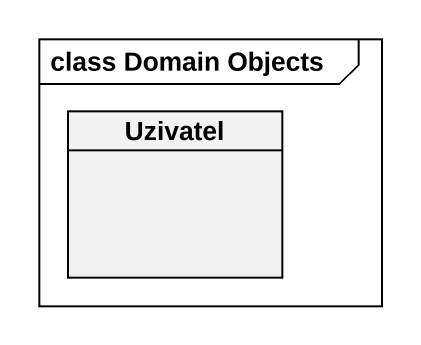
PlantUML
@startuml
mainframe class Domain Objects
hide circle
hide empty members
class Uzivatel
@enduml
